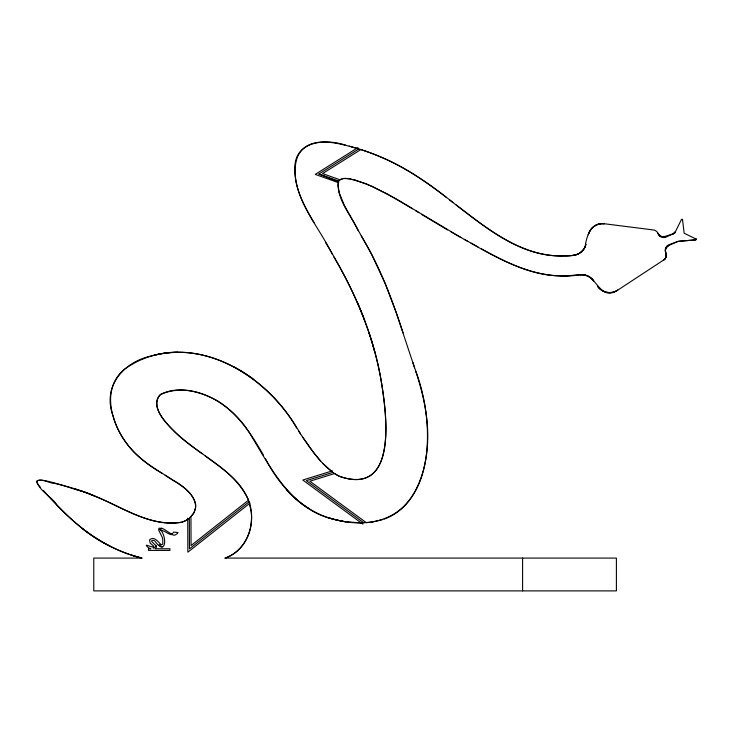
<?xml version="1.0" encoding="UTF-8"?>
<svg xmlns="http://www.w3.org/2000/svg" width="733" height="733" viewBox="0 0 733 733"><rect width="100%" height="100%" fill="white"/><g stroke="black" fill="none" stroke-linecap="round" stroke-linejoin="round"><path stroke-width="1.1" d="M338.087 182.535L337.757 185.284L339.031 192.367L344.428 205.57L371.677 254.443L385.292 283.753L396.287 312.817L414.548 367.764M159.739 529.556L160.701 529.95C167.436 538.049 165.64 556.457 154.883 541.046A3.683 3.683 0 0 0 152.354 540.386L151.649 540.798L151.85 541.65L156.239 545.948L153.261 548.302L153.564 546.003L150.274 543.226L149.477 539.983C154.077 535.365 158.227 542.237 161.315 544.839L162.818 544.033L162.744 539.369A18.38 18.38 0 0 0 161.956 536.703L158.585 529.95L158.997 528.227L161.727 528.301A12.672 12.672 0 0 1 163.166 528.86A11.096 11.096 0 0 1 164.522 529.592L170.496 533.468L172.521 533.615L173.684 532.076L177.523 532.506C179.695 531.544 174.564 537.106 172.337 534.632C169.882 534.815 167.839 533.221 165.786 532.131A48.424 48.424 0 0 1 164.87 531.581L159.739 529.556L161.727 528.301M412.487 208.758L387.675 194.108L365.914 183.671L349.549 178.705L343.465 178.467L339.443 180.153A4.728 4.728 0 0 0 338.728 181.051C335.861 199.202 351.281 215.099 358.235 230.748M674.736 232.755A3.738 3.738 0 0 1 673.27 233.772L675.35 231.839L673.425 233.699L663.548 236.924L660.048 236.108L658.115 233.745A5.827 5.827 0 0 0 657.904 233.241A5.855 5.855 0 0 0 653.36 229.951L604.34 223.748C591.32 221.879 586.354 236.127 585.264 246.425C582.048 255.084 571.859 256.367 563.869 255.735C521.749 257.686 487.573 228.696 455.972 204.819M205.057 455.862C222.007 468.396 241.753 480.903 249.073 501.793L189.444 548.87L189.352 518.194L193.814 512.935L195.546 507.951A14.174 14.174 0 0 0 195.592 503.956C192.083 489.488 176.287 483.12 165.218 475.222M250.063 503.058L187.84 552.187L187.749 518.194M663.548 236.924A7.431 7.431 0 0 0 665.83 236.539L660.8 236.447L658.106 233.708A5.855 5.855 0 0 0 665.985 237.08L674.672 233.176L681.452 219.469L682.533 219.698L681.992 219.176L682.533 219.653L684.155 233.231L696.341 239.16L696.048 238.766L695.819 239.856L678.071 241.404L669.073 244.675A5.855 5.855 0 0 0 665.756 252.638A5.855 5.855 0 0 1 663.658 260.004L617.635 290.213C598.843 302.335 596.909 272.337 580.17 274.783C540.872 281.298 504.038 262.258 471.127 243.191M357.961 147.571L315.236 174.39L338.188 182.572M338.307 181.866L318.901 173.996L358.813 148.936C393.749 159.418 424.645 179.677 452.82 202.4M669.577 245.115A8.613 8.613 0 0 0 665.793 248.487C664.19 252.244 668.652 257.31 663.658 260.004C668.679 257.32 664.19 252.244 665.793 248.478A8.75 8.75 0 0 1 669.577 245.106L677.393 241.643A7.532 7.532 0 0 1 679.564 241.166L695.819 239.856M153.261 546.763C150.998 547.679 142.99 542.521 147.782 547.185A7.926 7.926 0 0 0 149.587 548.311L150.888 548.76L148.478 548.76L148.478 550.401L169.919 550.401L169.919 548.76L155.039 548.76L156.211 547.606A2.52 2.52 0 0 0 156.239 545.948M187.758 519.385A23.3 23.3 0 0 1 181.546 522.263C151.227 527.54 123.932 507.74 96.967 497.13C83.47 491.119 69.296 486.794 54.929 483.45C49.175 483.487 42.202 477.971 36.879 481.013C38.473 490.432 51.961 496.919 57.073 505.083C68.187 516.591 79.879 527.705 93.293 536.529C108.172 546.314 124.656 553.745 141.945 558.088L93.769 558.088L93.769 590.89L616.398 590.89L616.398 558.088L225.068 558.088C240.021 553.003 250.136 538.123 251.282 522.565A51.466 51.466 0 0 0 251.254 512.01L249.073 501.793M225.068 558.088C246.636 550.813 256.101 524.26 249.577 503.443M384.046 519.147C412.569 509.114 424.609 476.762 427.147 448.972C430.014 419.166 422.373 389.672 412.569 361.772M332.416 470.852L302.802 480.033L362.844 524.132M160.435 544.472L159.107 544.885L161.984 547.001M382.131 519.779L372.144 522.052L362.084 522.895M296.535 427.99C264.741 370.577 184.45 326.497 124.344 369.34C98.497 390.909 113.533 430.372 132.92 451.07C144.502 463.329 159.519 471.401 173.519 480.481C185.541 486.849 204.342 502.829 190.965 516.728L191.047 545.554L248.505 500.181C234.102 468.497 199.028 455.651 175.233 432.305C166.473 423.243 150.274 408.528 159.657 395.206C177.056 384.834 199.962 391.44 216.684 400.374C237.776 413.082 251.52 434.385 263.514 455.266M300.466 433.872C271.787 382.269 212.469 339.214 151.236 356.009C123.034 362.075 101.951 387.033 113.221 416.298C119.946 441.862 140.067 460.865 162.424 473.472M572.565 255.451C578.832 255.13 584.503 250.42 585.951 244.309A14.642 14.642 0 0 1 572.565 255.451C524.462 261.14 485.219 227.276 449.677 199.99M580.17 274.783A14.642 14.642 0 0 1 593.794 280.931C585.887 269.845 571.071 277.459 560.113 275.764C531.709 275.681 505.816 262.167 481.508 248.881M361.177 522.904L345.509 521.749A102.922 102.922 0 0 1 336.282 519.88C291.148 511.011 270.706 467.535 249.11 432.232C231.216 404.103 194.676 380.638 161.141 394.033C150.888 402.27 160.591 416.179 166.932 423.701C177.093 435.365 189.682 444.537 202.061 453.681M346.04 145.363C325.095 138.006 292.705 141.084 294.959 170.56C295.701 202.253 319.093 227.166 332.324 254.269M141.945 558.088C101.896 548.724 69.571 520.888 43.339 490.414M349.22 146.16L358.813 148.936M356.788 148.304C337.922 143.091 307.942 133.919 297.378 157.027C289.572 180.135 302.592 203.206 314.008 222.612M265.438 458.592C279.969 487.161 303.984 512.706 336.282 519.889A97.855 97.855 0 0 0 362.084 522.931M189.371 518.213A22.741 22.741 0 0 1 181.537 522.244C145.363 527.659 114.595 501.381 81.601 491.055C78.458 491.476 22.045 469.129 40.59 487.418M318.901 173.996L338.728 181.051M478.026 246.984L464.31 239.416M450.923 231.839L467.709 241.304M460.938 237.519L396.974 199.376L372.245 186.374L355.111 179.942L345.967 178.357L342.476 178.641L339.901 179.759L322.575 173.593L360.819 149.578L365.877 151.282A257.989 257.989 0 0 1 380.409 156.88C404.561 166.684 426.056 181.711 446.553 197.598M447.616 229.942L421.878 214.567M415.602 210.683L418.735 212.625M363.797 522.84L306.33 480.628L332.892 472.391L322.602 463.229M331.289 471.2C317.646 460.251 308.217 445.224 298.496 430.922M320.642 461.094L313.064 451.83L302.472 436.85M361.259 235.916C379.749 266.079 392.164 299.385 403.086 332.883M325.626 242.614C351.638 285.274 373.051 331.444 381.224 381.078C386.52 413.916 398.376 496.644 339.516 476.358A42.459 42.459 0 0 1 334.587 473.555L309.857 481.224L366.326 522.693C437.638 516.041 435.292 420.989 415.519 370.706M333.973 257.173C357.246 296.251 374.453 339.159 381.737 384.184C386.978 416.665 396.883 496.543 339.516 476.358A44.557 44.557 0 0 1 332.901 472.382M522.592 558.088L522.592 590.89M660.8 236.447A4.123 4.123 0 0 1 659.379 235.623M369.029 332.901A379.575 379.575 0 0 1 374.856 352.5M357.319 302.216A305.927 305.927 0 0 1 364.594 320.165M345.509 521.749A102.849 102.849 0 0 1 328.961 517.755M308.694 508.39A96.536 96.536 0 0 1 286.319 489.617M155.02 355.029A99.386 99.386 0 0 1 177.762 352.28M234.276 367.141A148.478 148.478 0 0 1 252.94 378.778M139.985 557.593A137.593 137.593 0 0 1 132.279 555.321M110.115 546.241A158.163 158.163 0 0 1 82.041 528.346M75.581 489.058A201.914 201.914 0 0 1 93.861 495.801M589.085 232.425L588.278 234.798A14.642 14.642 0 0 1 604.34 223.748C598.055 222.924 591.586 226.607 589.085 232.425M617.635 290.213C611.295 294.501 601.921 292.705 597.615 286.374A14.642 14.642 0 0 0 617.635 290.213M657.922 233.277L657.904 233.241A5.818 5.818 0 0 1 658.069 233.616L657.922 233.277"/></g></svg>
